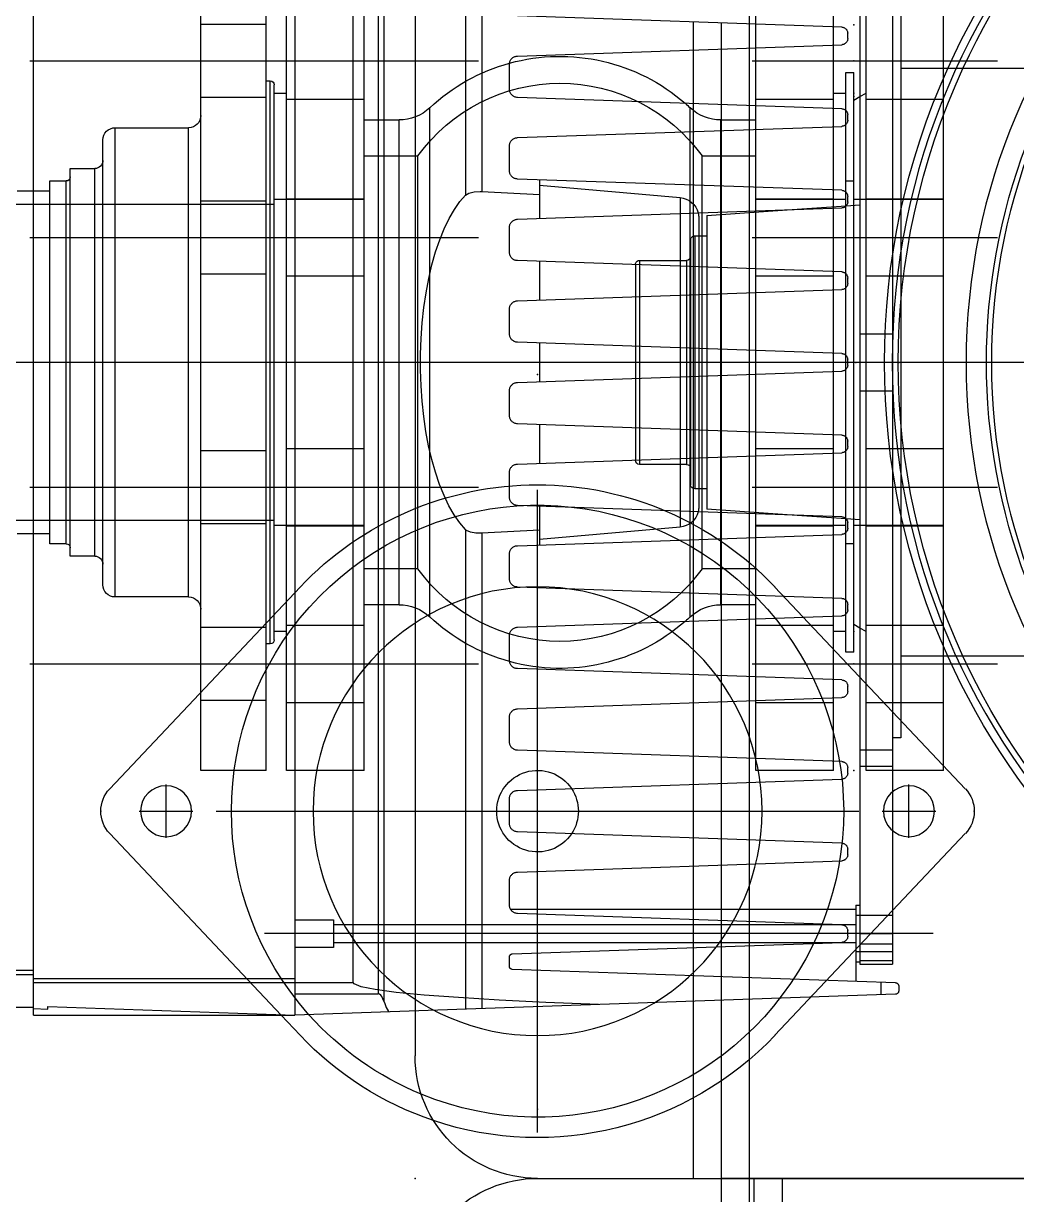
# Model space of a CAD drawing. Extents: x -234346 to 58427, y -132654 to -82394.
# Drawn here: x -196802.5 to -196559.1, y -103688.8 to -103401.7 of the extents above; entities that cross this region are included whole.
import ezdxf

# ---------------------------------------------------------------- set-up
doc = ezdxf.new("R2010")
doc.units = 0
doc.header["$LTSCALE"] = 8
doc.layers.get('0').update_dxf_attribs({"color": 9, "lineweight": 5})
doc.layers.add('PUMP EQUIPMENT BLOCK', color=30, linetype='Continuous')

# ---------------------------------------------------------------- blocks, each defined once
blk = doc.blocks.new('BOOSTER PUMP BLOCK')
for p, q in [((-354, 553.55), (-354, -607.96)), ((-554, -155.2), (-554, 364.8)), ((-554, 319.8), (-554, -110.2)), ((-426, -32.47), (-426, -66.2)), ((-282, -32.47), (-282, -66.2)), ((-427.91, -102.65), (-427.91, -42.5)), ((-384.61, -102.65), (-384.61, -42.5)), ((-323.39, -102.65), (-323.39, -42.5)), ((-280.09, -102.65), (-280.09, -42.5)), ((-469.49, -50.39), (-518.91, -97.02)), ((-409.09, -97.02), (-458.51, -50.39)), ((-454, -55.7), (-454, -68.2)), ((-454, -55.7), (-426, -55.7)), ((-437.41, -55.7), (-437.41, -74.7)), ((-426, -55.7), (-282, -55.7)), ((-418.41, -74.7), (-418.41, -55.7)), ((-394.11, -55.7), (-394.11, -74.7)), ((-394, -55.7), (-394, -77.7)), ((-375.11, -74.7), (-375.11, -55.7)), ((-332.89, -55.7), (-332.89, -74.7)), ((-314, -77.7), (-314, -55.7)), ((-313.89, -74.7), (-313.89, -55.7)), ((-289.59, -55.7), (-289.59, -74.7)), ((-282, -55.7), (-254, -55.7)), ((-494, -58.3), (-494, -222.1)), ((-464, -70.77), (-464, -57.64)), ((-470.56, -64.2), (-457.44, -64.2)), ((-508.86, -67.48), (-514, -214.7)), ((-506.85, -66.7), (-508.06, -66.7)), ((-506.05, -67.48), (-502.77, -161.39)), ((-206.5, -68.2), (-501.5, -68.2)), ((-501.5, -76.2), (-501.5, -68.2)), ((-500.57, -76.2), (-500.57, -68.2)), ((-498.5, -68.2), (-498.5, -77.2)), ((-496.5, -76.2), (-496.5, -68.2)), ((-494, -76.2), (-494, -68.2)), ((-489.5, -77.2), (-489.5, -68.2)), ((-454, -68.2), (-454, -74.7)), ((-453, -76.2), (-453, -68.2)), ((-448.93, -76.2), (-448.93, -68.2)), ((-446, -66.2), (-446, -68.2)), ((-262, -66.2), (-446, -66.2)), ((-361, -76.2), (-361, -68.2)), ((-347, -76.2), (-347, -68.2)), ((-505.93, -71.09), (-508.99, -71.09)), ((-497.61, -77.2), (-505.71, -77.2)), ((-206.5, -76.2), (-501.5, -76.2)), ((-501, -76.2), (-501, -77.2)), ((-490.39, -77.2), (-497.61, -77.2)), ((-496.25, -77.2), (-496.25, -205.2)), ((-491.75, -205.2), (-491.75, -77.2)), ((-488, -77.2), (-490.39, -77.2)), ((-488, -161.84), (-488, -77.2)), ((-487, -77.2), (-488, -77.2)), ((-487, -77.2), (-487, -76.2)), ((-464, -233.95), (-464, -76.45)), ((-454, -74.7), (-254, -74.7)), ((-420, -74.7), (-419.13, -76.2)), ((-419.13, -76.2), (-418.27, -77.7)), ((-392.62, -76.2), (-392.39, -79.55)), ((-315.61, -79.55), (-315.38, -76.2)), ((-289.73, -77.7), (-288.87, -76.2)), ((-288.87, -76.2), (-288, -74.7)), ((-494.66, -79.2), (-493.34, -79.2)), ((-474.66, -79.2), (-473.34, -79.2)), ((-454.66, -79.2), (-453.34, -79.2)), ((-434.66, -79.2), (-433.34, -79.2)), ((-425, -77.7), (-425, -79.7)), ((-425, -77.7), (-392.52, -77.7)), ((-425, -79.7), (-415.78, -79.7)), ((-420, -79.7), (-420, -82.7)), ((-415.78, -79.7), (-412.22, -79.7)), ((-414.66, -79.2), (-413.34, -79.2)), ((-412.22, -79.7), (-395.78, -79.7)), ((-398.5, -77.7), (-398.5, -79.7)), ((-395.78, -79.7), (-312.22, -79.7)), ((-394.66, -79.2), (-393.34, -79.2)), ((-394, -79.7), (-394, -101.7)), ((-392.52, -77.7), (-315.48, -77.7)), ((-392.39, -79.55), (-391.38, -94.02)), ((-374.66, -79.2), (-373.34, -79.2)), ((-354.66, -79.2), (-353.34, -79.2)), ((-334.66, -79.2), (-333.34, -79.2)), ((-316.62, -94.02), (-315.61, -79.55)), ((-315.48, -77.7), (-283, -77.7)), ((-314.66, -79.2), (-313.34, -79.2)), ((-314, -101.7), (-314, -79.7)), ((-312.22, -79.7), (-295.78, -79.7)), ((-309.5, -79.7), (-309.5, -77.7)), ((-295.78, -79.7), (-292.22, -79.7)), ((-294.66, -79.2), (-293.34, -79.2)), ((-292.22, -79.7), (-283, -79.7)), ((-288, -82.7), (-288, -79.7)), ((-283, -79.7), (-283, -77.7)), ((-274.66, -79.2), (-273.34, -79.2)), ((-498.98, -161.39), (-496.16, -80.65)), ((-491.84, -80.65), (-489.07, -160.14)), ((-478.93, -160.14), (-476.16, -80.65)), ((-471.84, -80.65), (-469.07, -160.14)), ((-458.93, -160.14), (-456.16, -80.65)), ((-454, -82.7), (-454, -101.7)), ((-454, -82.7), (-451.77, -82.7)), ((-451.84, -80.65), (-449.07, -160.14)), ((-451.77, -82.7), (-436.23, -82.7)), ((-438.93, -160.14), (-436.16, -80.65)), ((-437.41, -82.7), (-437.41, -101.7)), ((-436.23, -82.7), (-431.77, -82.7)), ((-431.84, -80.65), (-429.07, -160.14)), ((-431.77, -82.7), (-416.23, -82.7)), ((-418.93, -160.14), (-416.16, -80.65)), ((-418.41, -101.7), (-418.41, -82.7)), ((-416.23, -82.7), (-411.77, -82.7)), ((-411.84, -80.65), (-409.07, -160.14)), ((-411.77, -82.7), (-396.23, -82.7)), ((-398.93, -160.14), (-396.16, -80.65)), ((-396.23, -82.7), (-311.77, -82.7)), ((-394.11, -82.7), (-394.11, -101.7)), ((-391.84, -80.65), (-389.07, -160.14)), ((-378.93, -160.14), (-376.16, -80.65)), ((-375.11, -101.7), (-375.11, -82.7)), ((-371.84, -80.65), (-369.07, -160.14)), ((-358.93, -160.14), (-356.16, -80.65)), ((-351.84, -80.65), (-349.07, -160.14)), ((-338.93, -160.14), (-336.16, -80.65)), ((-332.89, -82.7), (-332.89, -101.7)), ((-331.84, -80.65), (-329.07, -160.14)), ((-318.93, -160.14), (-316.16, -80.65)), ((-313.89, -101.7), (-313.89, -82.7)), ((-311.84, -80.65), (-309.07, -160.14)), ((-311.77, -82.7), (-296.23, -82.7)), ((-298.93, -160.14), (-296.16, -80.65)), ((-296.23, -82.7), (-291.77, -82.7)), ((-291.84, -80.65), (-289.07, -160.14)), ((-291.77, -82.7), (-276.23, -82.7)), ((-289.59, -82.7), (-289.59, -101.7)), ((-278.93, -160.14), (-276.16, -80.65)), ((-276.23, -82.7), (-271.77, -82.7)), ((-271.84, -80.65), (-269.07, -160.14)), ((-271.77, -82.7), (-256.23, -82.7)), ((-391.38, -94.02), (-390, -113.7)), ((-318, -113.7), (-316.62, -94.02)), ((-554, -95.3), (-1404, -95.3)), ((-554, -102.2), (-1404, -102.2)), ((-579, -103.3), (-554, -103.3)), ((-554, -103.3), (-510.11, -103.3)), ((-510.11, -103.3), (-488, -103.3)), ((-488, -103.3), (-476.95, -103.3)), ((-476.95, -103.3), (-471.05, -103.3)), ((-471.05, -103.3), (-456.95, -103.3)), ((-456.95, -103.3), (-451.05, -103.3)), ((-454, -101.7), (-451.11, -101.7)), ((-451.11, -101.7), (-436.89, -101.7)), ((-451.05, -103.3), (-436.95, -103.3)), ((-436.95, -103.3), (-431.05, -103.3)), ((-436.89, -101.7), (-431.11, -101.7)), ((-431.11, -101.7), (-416.89, -101.7)), ((-431.05, -103.3), (-416.95, -103.3)), ((-416.95, -103.3), (-291.05, -103.3)), ((-416.89, -101.7), (-411.11, -101.7)), ((-413.4, -101.7), (-413.4, -110.28)), ((-411.11, -101.7), (-396.89, -101.7)), ((-404.6, -101.7), (-404.6, -114.9)), ((-396.89, -101.7), (-311.11, -101.7)), ((-311.11, -101.7), (-296.89, -101.7)), ((-303.4, -114.9), (-303.4, -101.7)), ((-296.89, -101.7), (-291.11, -101.7)), ((-294.6, -110.28), (-294.6, -101.7)), ((-291.11, -101.7), (-276.89, -101.7)), ((-291.05, -103.3), (-276.95, -103.3)), ((-276.95, -103.3), (-271.05, -103.3)), ((-276.89, -101.7), (-271.11, -101.7)), ((-271.11, -101.7), (-256.89, -101.7)), ((-271.05, -103.3), (-256.95, -103.3)), ((-554, -110.2), (-579, -110.2)), ((-510.35, -110.2), (-554, -110.2)), ((-488, -110.2), (-510.35, -110.2)), ((-477.19, -110.2), (-488, -110.2)), ((-470.81, -110.2), (-477.19, -110.2)), ((-457.19, -110.2), (-470.81, -110.2)), ((-450.81, -110.2), (-457.19, -110.2)), ((-437.19, -110.2), (-450.81, -110.2)), ((-430.81, -110.2), (-437.19, -110.2)), ((-417.19, -110.2), (-430.81, -110.2)), ((-290.81, -110.2), (-417.19, -110.2)), ((-413.4, -110.28), (-410.81, -110.28)), ((-410.81, -110.28), (-397.19, -110.28)), ((-397.19, -110.28), (-390.81, -110.28)), ((-390.81, -110.28), (-390.24, -110.28)), ((-390.24, -110.28), (-317.76, -110.28)), ((-317.76, -110.28), (-317.19, -110.28)), ((-317.19, -110.28), (-310.81, -110.28)), ((-310.81, -110.28), (-297.19, -110.28)), ((-297.19, -110.28), (-294.6, -110.28)), ((-277.19, -110.2), (-290.81, -110.2)), ((-270.81, -110.2), (-277.19, -110.2)), ((-377.31, -113.7), (-390, -113.7)), ((-385, -113.7), (-385, -115.7)), ((-370.69, -113.7), (-377.31, -113.7)), ((-357.31, -113.7), (-370.69, -113.7)), ((-350.69, -113.7), (-357.31, -113.7)), ((-337.31, -113.7), (-350.69, -113.7)), ((-330.69, -113.7), (-337.31, -113.7)), ((-318, -113.7), (-330.69, -113.7)), ((-323, -115.7), (-323, -113.7)), ((-554, -155.2), (-554, -117.1)), ((-510.59, -117.1), (-554, -117.1)), ((-488, -117.1), (-510.59, -117.1)), ((-477.43, -117.1), (-488, -117.1)), ((-470.57, -117.1), (-477.43, -117.1)), ((-457.43, -117.1), (-470.57, -117.1)), ((-450.57, -117.1), (-457.43, -117.1)), ((-437.43, -117.1), (-450.57, -117.1)), ((-430.57, -117.1), (-437.43, -117.1)), ((-417.43, -117.1), (-430.57, -117.1)), ((-290.57, -117.1), (-417.43, -117.1)), ((-404.6, -114.9), (-303.4, -114.9)), ((-377.38, -115.7), (-389.42, -115.7)), ((-385, -115.7), (-385, -116.7)), ((-323, -116.7), (-385, -116.7)), ((-370.62, -115.7), (-377.38, -115.7)), ((-357.38, -115.7), (-370.62, -115.7)), ((-350.62, -115.7), (-357.38, -115.7)), ((-337.38, -115.7), (-350.62, -115.7)), ((-330.62, -115.7), (-337.38, -115.7)), ((-318.58, -115.7), (-330.62, -115.7)), ((-323, -116.7), (-323, -115.7)), ((-277.43, -117.1), (-290.57, -117.1)), ((-270.57, -117.1), (-277.43, -117.1)), ((-416.38, -117.81), (-410.55, -117.81)), ((-410.55, -117.81), (-397.45, -117.81)), ((-397.45, -117.81), (-310.55, -117.81)), ((-394.4, -120.27), (-397.41, -154.7)), ((-390.46, -120.27), (-394.4, -120.27)), ((-377.54, -120.27), (-390.46, -120.27)), ((-324, -117.7), (-384, -117.7)), ((-379, -118.7), (-379, -130.2)), ((-329, -118.7), (-379, -118.7)), ((-370.46, -120.27), (-377.54, -120.27)), ((-357.54, -120.27), (-370.46, -120.27)), ((-350.46, -120.27), (-357.54, -120.27)), ((-337.54, -120.27), (-350.46, -120.27)), ((-330.46, -120.27), (-337.54, -120.27)), ((-317.54, -120.27), (-330.46, -120.27)), ((-329, -130.2), (-329, -118.7)), ((-313.6, -120.27), (-317.54, -120.27)), ((-310.59, -154.7), (-313.6, -120.27)), ((-310.55, -117.81), (-297.45, -117.81)), ((-297.45, -117.81), (-291.62, -117.81)), ((-329, -130.2), (-379, -130.2)), ((-330, -131.2), (-378, -131.2)), ((-389.26, -154.7), (-398.74, -154.7)), ((-395.16, -154.7), (-395.86, -168.83)), ((-369.26, -154.7), (-378.74, -154.7)), ((-349.26, -154.7), (-358.74, -154.7)), ((-329.26, -154.7), (-338.74, -154.7)), ((-309.26, -154.7), (-318.74, -154.7)), ((-312.14, -168.83), (-312.84, -154.7)), ((-542.75, -155.2), (-385.25, -155.2)), ((-502.07, -162.07), (-499.68, -162.07)), ((-487.07, -162.07), (-480.93, -162.07)), ((-467.07, -162.07), (-460.93, -162.07)), ((-447.07, -162.07), (-440.93, -162.07)), ((-427.07, -162.07), (-420.93, -162.07)), ((-407.07, -162.07), (-400.93, -162.07)), ((-387.07, -162.07), (-380.93, -162.07)), ((-367.07, -162.07), (-360.93, -162.07)), ((-347.07, -162.07), (-340.93, -162.07)), ((-327.07, -162.07), (-320.93, -162.07)), ((-307.07, -162.07), (-300.93, -162.07)), ((-287.07, -162.07), (-280.93, -162.07)), ((-395.86, -168.83), (-512.4, -168.83)), ((-195.6, -168.83), (-312.14, -168.83)), ((-427.91, -279.63), (-427.91, -169.63)), ((-384.61, -279.63), (-384.61, -169.63)), ((-323.39, -279.63), (-323.39, -169.63)), ((-280.09, -279.63), (-280.09, -169.63)), ((-394.96, -172.85), (-512.54, -172.85)), ((-195.46, -172.85), (-313.04, -172.85)), ((-416.38, -181.6), (-291.62, -181.6)), ((-512.97, -185.2), (-524, -185.2)), ((-195.03, -185.2), (-512.97, -185.2)), ((-404.6, -184.5), (-404.6, -197.7)), ((-404.6, -184.5), (-303.4, -184.5)), ((-303.4, -197.7), (-303.4, -184.5)), ((-413.4, -189.13), (-413.4, -197.7)), ((-413.4, -189.13), (-294.6, -189.13)), ((-294.6, -197.7), (-294.6, -189.13)), ((-197.42, -192.83), (-510.58, -192.83)), ((-508.78, -214.7), (-508.78, -194.22)), ((-199.22, -194.22), (-508.78, -194.22)), ((-454, -197.7), (-454, -216.7)), ((-454, -197.7), (-254, -197.7)), ((-437.41, -197.7), (-437.41, -216.7)), ((-418.41, -216.7), (-418.41, -197.7)), ((-394.11, -197.7), (-394.11, -216.7)), ((-394, -197.7), (-394, -219.7)), ((-375.11, -216.7), (-375.11, -197.7)), ((-332.89, -197.7), (-332.89, -216.7)), ((-314, -219.7), (-314, -197.7)), ((-313.89, -216.7), (-313.89, -197.7)), ((-289.59, -197.7), (-289.59, -216.7)), ((-506, -200.39), (-203, -200.39)), ((-506, -214.7), (-506, -200.39)), ((-490.63, -205.2), (-497.38, -205.2)), ((-497.38, -205.2), (-497.38, -214.7)), ((-490.63, -214.7), (-490.63, -205.2)), ((-518.91, -213.39), (-514, -218.02)), ((-514, -278.7), (-514, -214.7)), ((-194, -214.7), (-514, -214.7)), ((-511.89, -275.2), (-514, -214.7)), ((-506, -278.7), (-506, -214.7)), ((-505, -278.7), (-505, -214.7)), ((-458.51, -260.02), (-409.09, -213.39)), ((-514, -218.02), (-469.49, -260.02)), ((-454, -216.7), (-254, -216.7)), ((-420, -216.7), (-420, -219.7)), ((-288, -219.7), (-288, -216.7)), ((-423, -220.7), (-423, -221.7)), ((-423, -220.7), (-285, -220.7)), ((-422, -219.7), (-286, -219.7)), ((-392.75, -219.7), (-392.75, -369.55)), ((-315.25, -369.55), (-315.25, -219.7)), ((-285, -221.7), (-285, -220.7)), ((-454, -221.7), (-454, -237.7)), ((-454, -221.7), (-254, -221.7)), ((-436.91, -221.7), (-436.91, -237.7)), ((-418.91, -237.7), (-418.91, -221.7)), ((-393.61, -221.7), (-393.61, -237.7)), ((-375.61, -237.7), (-375.61, -221.7)), ((-332.39, -221.7), (-332.39, -237.7)), ((-314.39, -237.7), (-314.39, -221.7)), ((-289.09, -221.7), (-289.09, -237.7)), ((-271.09, -237.7), (-271.09, -221.7)), ((-454, -237.7), (-254, -237.7)), ((-464, -252.77), (-464, -239.64)), ((-411.5, -240.7), (-411.5, -258.7)), ((-411.5, -240.7), (-296.5, -240.7)), ((-296.5, -258.7), (-296.5, -240.7)), ((-470.56, -246.2), (-457.44, -246.2)), ((-411.5, -258.7), (-296.5, -258.7)), ((-408.5, -261.7), (-299.5, -261.7)), ((-401.5, -263.7), (-401.5, -269.7)), ((-401.5, -263.7), (-306.5, -263.7)), ((-306.5, -269.7), (-306.5, -263.7)), ((-401.5, -269.7), (-306.5, -269.7)), ((-398.45, -270.7), (-398.45, -274.7)), ((-398.45, -270.7), (-309.55, -270.7)), ((-309.55, -274.7), (-309.55, -270.7)), ((-512.5, -275.2), (-511.89, -275.2)), ((-512.38, -278.7), (-512.5, -275.2)), ((-398.45, -274.7), (-309.55, -274.7)), ((-396, -274.7), (-396, -282.7)), ((-312, -282.7), (-312, -274.7)), ((-514, -278.7), (-194, -278.7)), ((-512, -316.87), (-512, -278.7)), ((-504, -320.2), (-504, -278.7)), ((-503, -336.52), (-503, -278.7))]:
    blk.add_line(p, q)
for points in [[(-508.06, -66.7), (-508.13, -66.71), (-508.2, -66.72), (-508.27, -66.73), (-508.33, -66.75), (-508.4, -66.78), (-508.46, -66.81), (-508.52, -66.85), (-508.57, -66.89), (-508.62, -66.94), (-508.67, -66.99), (-508.71, -67.05), (-508.75, -67.1), (-508.78, -67.17), (-508.81, -67.23), (-508.83, -67.3), (-508.85, -67.37), (-508.86, -67.43), (-508.86, -67.48)], [(-506.05, -67.48), (-506.06, -67.41), (-506.07, -67.34), (-506.09, -67.27), (-506.11, -67.2), (-506.14, -67.14), (-506.17, -67.08), (-506.21, -67.02), (-506.26, -66.97), (-506.31, -66.92), (-506.36, -66.87), (-506.42, -66.83), (-506.48, -66.8), (-506.54, -66.77), (-506.61, -66.74), (-506.67, -66.72), (-506.74, -66.71), (-506.81, -66.71), (-506.85, -66.7)], [(-494.66, -79.2), (-494.79, -79.21), (-494.92, -79.23), (-495.05, -79.26), (-495.17, -79.29), (-495.29, -79.34), (-495.41, -79.41), (-495.52, -79.48), (-495.62, -79.56), (-495.72, -79.64), (-495.81, -79.74), (-495.89, -79.84), (-495.96, -79.95), (-496.02, -80.07), (-496.07, -80.19), (-496.11, -80.32), (-496.13, -80.44), (-496.15, -80.57), (-496.16, -80.65)], [(-491.84, -80.65), (-491.85, -80.52), (-491.88, -80.39), (-491.91, -80.27), (-491.95, -80.14), (-492.01, -80.02), (-492.07, -79.91), (-492.14, -79.8), (-492.23, -79.7), (-492.32, -79.61), (-492.42, -79.52), (-492.53, -79.45), (-492.64, -79.38), (-492.76, -79.32), (-492.88, -79.28), (-493, -79.24), (-493.13, -79.22), (-493.26, -79.21), (-493.34, -79.2)], [(-474.66, -79.2), (-474.79, -79.21), (-474.92, -79.23), (-475.05, -79.26), (-475.17, -79.29), (-475.29, -79.34), (-475.41, -79.41), (-475.52, -79.48), (-475.62, -79.56), (-475.72, -79.64), (-475.81, -79.74), (-475.89, -79.84), (-475.96, -79.95), (-476.02, -80.07), (-476.07, -80.19), (-476.11, -80.32), (-476.13, -80.44), (-476.15, -80.57), (-476.16, -80.65)], [(-471.84, -80.65), (-471.85, -80.52), (-471.88, -80.39), (-471.91, -80.27), (-471.95, -80.14), (-472.01, -80.02), (-472.07, -79.91), (-472.14, -79.8), (-472.23, -79.7), (-472.32, -79.61), (-472.42, -79.52), (-472.53, -79.45), (-472.64, -79.38), (-472.76, -79.32), (-472.88, -79.28), (-473, -79.24), (-473.13, -79.22), (-473.26, -79.21), (-473.34, -79.2)], [(-454.66, -79.2), (-454.79, -79.21), (-454.92, -79.23), (-455.05, -79.26), (-455.17, -79.29), (-455.29, -79.34), (-455.41, -79.41), (-455.52, -79.48), (-455.62, -79.56), (-455.72, -79.64), (-455.81, -79.74), (-455.89, -79.84), (-455.96, -79.95), (-456.02, -80.07), (-456.07, -80.19), (-456.11, -80.32), (-456.13, -80.44), (-456.15, -80.57), (-456.16, -80.65)], [(-451.84, -80.65), (-451.85, -80.52), (-451.88, -80.39), (-451.91, -80.27), (-451.95, -80.14), (-452.01, -80.02), (-452.07, -79.91), (-452.14, -79.8), (-452.23, -79.7), (-452.32, -79.61), (-452.42, -79.52), (-452.53, -79.45), (-452.64, -79.38), (-452.76, -79.32), (-452.88, -79.28), (-453, -79.24), (-453.13, -79.22), (-453.26, -79.21), (-453.34, -79.2)], [(-434.66, -79.2), (-434.79, -79.21), (-434.92, -79.23), (-435.05, -79.26), (-435.17, -79.29), (-435.29, -79.34), (-435.41, -79.41), (-435.52, -79.48), (-435.62, -79.56), (-435.72, -79.64), (-435.81, -79.74), (-435.89, -79.84), (-435.96, -79.95), (-436.02, -80.07), (-436.07, -80.19), (-436.11, -80.32), (-436.13, -80.44), (-436.15, -80.57), (-436.16, -80.65)], [(-431.84, -80.65), (-431.85, -80.52), (-431.88, -80.39), (-431.91, -80.27), (-431.95, -80.14), (-432.01, -80.02), (-432.07, -79.91), (-432.14, -79.8), (-432.23, -79.7), (-432.32, -79.61), (-432.42, -79.52), (-432.53, -79.45), (-432.64, -79.38), (-432.76, -79.32), (-432.88, -79.28), (-433, -79.24), (-433.13, -79.22), (-433.26, -79.21), (-433.34, -79.2)], [(-414.66, -79.2), (-414.79, -79.21), (-414.92, -79.23), (-415.05, -79.26), (-415.17, -79.29), (-415.29, -79.34), (-415.41, -79.41), (-415.52, -79.48), (-415.62, -79.56), (-415.72, -79.64), (-415.81, -79.74), (-415.89, -79.84), (-415.96, -79.95), (-416.02, -80.07), (-416.07, -80.19), (-416.11, -80.32), (-416.13, -80.44), (-416.15, -80.57), (-416.16, -80.65)], [(-411.84, -80.65), (-411.85, -80.52), (-411.88, -80.39), (-411.91, -80.27), (-411.95, -80.14), (-412.01, -80.02), (-412.07, -79.91), (-412.14, -79.8), (-412.23, -79.7), (-412.32, -79.61), (-412.42, -79.52), (-412.53, -79.45), (-412.64, -79.38), (-412.76, -79.32), (-412.88, -79.28), (-413, -79.24), (-413.13, -79.22), (-413.26, -79.21), (-413.34, -79.2)], [(-394.66, -79.2), (-394.79, -79.21), (-394.92, -79.23), (-395.05, -79.26), (-395.17, -79.29), (-395.29, -79.34), (-395.41, -79.41), (-395.52, -79.48), (-395.62, -79.56), (-395.72, -79.64), (-395.81, -79.74), (-395.89, -79.84), (-395.96, -79.95), (-396.02, -80.07), (-396.07, -80.19), (-396.11, -80.32), (-396.13, -80.44), (-396.15, -80.57), (-396.16, -80.65)], [(-391.84, -80.65), (-391.85, -80.52), (-391.88, -80.39), (-391.91, -80.27), (-391.95, -80.14), (-392.01, -80.02), (-392.07, -79.91), (-392.14, -79.8), (-392.23, -79.7), (-392.32, -79.61), (-392.42, -79.52), (-392.53, -79.45), (-392.64, -79.38), (-392.76, -79.32), (-392.88, -79.28), (-393, -79.24), (-393.13, -79.22), (-393.26, -79.21), (-393.34, -79.2)], [(-374.66, -79.2), (-374.79, -79.21), (-374.92, -79.23), (-375.05, -79.26), (-375.17, -79.29), (-375.29, -79.34), (-375.41, -79.41), (-375.52, -79.48), (-375.62, -79.56), (-375.72, -79.64), (-375.81, -79.74), (-375.89, -79.84), (-375.96, -79.95), (-376.02, -80.07), (-376.07, -80.19), (-376.11, -80.32), (-376.13, -80.44), (-376.15, -80.57), (-376.16, -80.65)], [(-371.84, -80.65), (-371.85, -80.52), (-371.88, -80.39), (-371.91, -80.27), (-371.95, -80.14), (-372.01, -80.02), (-372.07, -79.91), (-372.14, -79.8), (-372.23, -79.7), (-372.32, -79.61), (-372.42, -79.52), (-372.53, -79.45), (-372.64, -79.38), (-372.76, -79.32), (-372.88, -79.28), (-373, -79.24), (-373.13, -79.22), (-373.26, -79.21), (-373.34, -79.2)], [(-354.66, -79.2), (-354.79, -79.21), (-354.92, -79.23), (-355.05, -79.26), (-355.17, -79.29), (-355.29, -79.34), (-355.41, -79.41), (-355.52, -79.48), (-355.62, -79.56), (-355.72, -79.64), (-355.81, -79.74), (-355.89, -79.84), (-355.96, -79.95), (-356.02, -80.07), (-356.07, -80.19), (-356.11, -80.32), (-356.13, -80.44), (-356.15, -80.57), (-356.16, -80.65)], [(-351.84, -80.65), (-351.85, -80.52), (-351.88, -80.39), (-351.91, -80.27), (-351.95, -80.14), (-352.01, -80.02), (-352.07, -79.91), (-352.14, -79.8), (-352.23, -79.7), (-352.32, -79.61), (-352.42, -79.52), (-352.53, -79.45), (-352.64, -79.38), (-352.76, -79.32), (-352.88, -79.28), (-353, -79.24), (-353.13, -79.22), (-353.26, -79.21), (-353.34, -79.2)], [(-334.66, -79.2), (-334.79, -79.21), (-334.92, -79.23), (-335.05, -79.26), (-335.17, -79.29), (-335.29, -79.34), (-335.41, -79.41), (-335.52, -79.48), (-335.62, -79.56), (-335.72, -79.64), (-335.81, -79.74), (-335.89, -79.84), (-335.96, -79.95), (-336.02, -80.07), (-336.07, -80.19), (-336.11, -80.32), (-336.13, -80.44), (-336.15, -80.57), (-336.16, -80.65)], [(-331.84, -80.65), (-331.85, -80.52), (-331.88, -80.39), (-331.91, -80.27), (-331.95, -80.14), (-332.01, -80.02), (-332.07, -79.91), (-332.14, -79.8), (-332.23, -79.7), (-332.32, -79.61), (-332.42, -79.52), (-332.53, -79.45), (-332.64, -79.38), (-332.76, -79.32), (-332.88, -79.28), (-333, -79.24), (-333.13, -79.22), (-333.26, -79.21), (-333.34, -79.2)], [(-314.66, -79.2), (-314.79, -79.21), (-314.92, -79.23), (-315.05, -79.26), (-315.17, -79.29), (-315.29, -79.34), (-315.41, -79.41), (-315.52, -79.48), (-315.62, -79.56), (-315.72, -79.64), (-315.81, -79.74), (-315.89, -79.84), (-315.96, -79.95), (-316.02, -80.07), (-316.07, -80.19), (-316.11, -80.32), (-316.13, -80.44), (-316.15, -80.57), (-316.16, -80.65)], [(-311.84, -80.65), (-311.85, -80.52), (-311.88, -80.39), (-311.91, -80.27), (-311.95, -80.14), (-312.01, -80.02), (-312.07, -79.91), (-312.14, -79.8), (-312.23, -79.7), (-312.32, -79.61), (-312.42, -79.52), (-312.53, -79.45), (-312.64, -79.38), (-312.76, -79.32), (-312.88, -79.28), (-313, -79.24), (-313.13, -79.22), (-313.26, -79.21), (-313.34, -79.2)], [(-294.66, -79.2), (-294.79, -79.21), (-294.92, -79.23), (-295.05, -79.26), (-295.17, -79.29), (-295.29, -79.34), (-295.41, -79.41), (-295.52, -79.48), (-295.62, -79.56), (-295.72, -79.64), (-295.81, -79.74), (-295.89, -79.84), (-295.96, -79.95), (-296.02, -80.07), (-296.07, -80.19), (-296.11, -80.32), (-296.13, -80.44), (-296.15, -80.57), (-296.16, -80.65)], [(-291.84, -80.65), (-291.85, -80.52), (-291.88, -80.39), (-291.91, -80.27), (-291.95, -80.14), (-292.01, -80.02), (-292.07, -79.91), (-292.14, -79.8), (-292.23, -79.7), (-292.32, -79.61), (-292.42, -79.52), (-292.53, -79.45), (-292.64, -79.38), (-292.76, -79.32), (-292.88, -79.28), (-293, -79.24), (-293.13, -79.22), (-293.26, -79.21), (-293.34, -79.2)], [(-274.66, -79.2), (-274.79, -79.21), (-274.92, -79.23), (-275.05, -79.26), (-275.17, -79.29), (-275.29, -79.34), (-275.41, -79.41), (-275.52, -79.48), (-275.62, -79.56), (-275.72, -79.64), (-275.81, -79.74), (-275.89, -79.84), (-275.96, -79.95), (-276.02, -80.07), (-276.07, -80.19), (-276.11, -80.32), (-276.13, -80.44), (-276.15, -80.57), (-276.16, -80.65)], [(-271.84, -80.65), (-271.85, -80.52), (-271.88, -80.39), (-271.91, -80.27), (-271.95, -80.14), (-272.01, -80.02), (-272.07, -79.91), (-272.14, -79.8), (-272.23, -79.7), (-272.32, -79.61), (-272.42, -79.52), (-272.53, -79.45), (-272.64, -79.38), (-272.76, -79.32), (-272.88, -79.28), (-273, -79.24), (-273.13, -79.22), (-273.26, -79.21), (-273.34, -79.2)], [(-511.4, -140.29), (-510.87, -153.13), (-510.29, -164.58), (-509.69, -174.56), (-509.06, -183), (-508.4, -189.82), (-507.73, -194.98), (-507.04, -198.44), (-506.34, -200.17), (-506, -200.39)], [(-489.07, -160.14), (-489.05, -160.31), (-489.02, -160.48), (-488.98, -160.65), (-488.92, -160.82), (-488.85, -160.98), (-488.76, -161.13), (-488.67, -161.27), (-488.55, -161.41), (-488.43, -161.53), (-488.3, -161.64), (-488.16, -161.75), (-488.01, -161.83), (-487.85, -161.91), (-487.69, -161.97), (-487.52, -162.02), (-487.35, -162.05), (-487.17, -162.07), (-487.07, -162.07)], [(-480.93, -162.07), (-480.76, -162.06), (-480.58, -162.04), (-480.41, -162), (-480.25, -161.95), (-480.09, -161.88), (-479.93, -161.8), (-479.78, -161.71), (-479.65, -161.6), (-479.52, -161.48), (-479.4, -161.35), (-479.29, -161.22), (-479.2, -161.07), (-479.12, -160.91), (-479.05, -160.75), (-479, -160.59), (-478.96, -160.42), (-478.94, -160.24), (-478.93, -160.14)], [(-469.07, -160.14), (-469.05, -160.31), (-469.02, -160.48), (-468.98, -160.65), (-468.92, -160.82), (-468.85, -160.98), (-468.76, -161.13), (-468.67, -161.27), (-468.55, -161.41), (-468.43, -161.53), (-468.3, -161.64), (-468.16, -161.75), (-468.01, -161.83), (-467.85, -161.91), (-467.69, -161.97), (-467.52, -162.02), (-467.35, -162.05), (-467.17, -162.07), (-467.07, -162.07)], [(-460.93, -162.07), (-460.76, -162.06), (-460.58, -162.04), (-460.41, -162), (-460.25, -161.95), (-460.09, -161.88), (-459.93, -161.8), (-459.78, -161.71), (-459.65, -161.6), (-459.52, -161.48), (-459.4, -161.35), (-459.29, -161.22), (-459.2, -161.07), (-459.12, -160.91), (-459.05, -160.75), (-459, -160.59), (-458.96, -160.42), (-458.94, -160.24), (-458.93, -160.14)], [(-449.07, -160.14), (-449.05, -160.31), (-449.02, -160.48), (-448.98, -160.65), (-448.92, -160.82), (-448.85, -160.98), (-448.76, -161.13), (-448.67, -161.27), (-448.55, -161.41), (-448.43, -161.53), (-448.3, -161.64), (-448.16, -161.75), (-448.01, -161.83), (-447.85, -161.91), (-447.69, -161.97), (-447.52, -162.02), (-447.35, -162.05), (-447.17, -162.07), (-447.07, -162.07)], [(-440.93, -162.07), (-440.76, -162.06), (-440.58, -162.04), (-440.41, -162), (-440.25, -161.95), (-440.09, -161.88), (-439.93, -161.8), (-439.78, -161.71), (-439.65, -161.6), (-439.52, -161.48), (-439.4, -161.35), (-439.29, -161.22), (-439.2, -161.07), (-439.12, -160.91), (-439.05, -160.75), (-439, -160.59), (-438.96, -160.42), (-438.94, -160.24), (-438.93, -160.14)], [(-429.07, -160.14), (-429.05, -160.31), (-429.02, -160.48), (-428.98, -160.65), (-428.92, -160.82), (-428.85, -160.98), (-428.76, -161.13), (-428.67, -161.27), (-428.55, -161.41), (-428.43, -161.53), (-428.3, -161.64), (-428.16, -161.75), (-428.01, -161.83), (-427.85, -161.91), (-427.69, -161.97), (-427.52, -162.02), (-427.35, -162.05), (-427.17, -162.07), (-427.07, -162.07)], [(-420.93, -162.07), (-420.76, -162.06), (-420.58, -162.04), (-420.41, -162), (-420.25, -161.95), (-420.09, -161.88), (-419.93, -161.8), (-419.78, -161.71), (-419.65, -161.6), (-419.52, -161.48), (-419.4, -161.35), (-419.29, -161.22), (-419.2, -161.07), (-419.12, -160.91), (-419.05, -160.75), (-419, -160.59), (-418.96, -160.42), (-418.94, -160.24), (-418.93, -160.14)], [(-409.07, -160.14), (-409.05, -160.31), (-409.02, -160.48), (-408.98, -160.65), (-408.92, -160.82), (-408.85, -160.98), (-408.76, -161.13), (-408.67, -161.27), (-408.55, -161.41), (-408.43, -161.53), (-408.3, -161.64), (-408.16, -161.75), (-408.01, -161.83), (-407.85, -161.91), (-407.69, -161.97), (-407.52, -162.02), (-407.35, -162.05), (-407.17, -162.07), (-407.07, -162.07)], [(-400.93, -162.07), (-400.76, -162.06), (-400.58, -162.04), (-400.41, -162), (-400.25, -161.95), (-400.09, -161.88), (-399.93, -161.8), (-399.78, -161.71), (-399.65, -161.6), (-399.52, -161.48), (-399.4, -161.35), (-399.29, -161.22), (-399.2, -161.07), (-399.12, -160.91), (-399.05, -160.75), (-399, -160.59), (-398.96, -160.42), (-398.94, -160.24), (-398.93, -160.14)], [(-389.07, -160.14), (-389.05, -160.31), (-389.02, -160.48), (-388.98, -160.65), (-388.92, -160.82), (-388.85, -160.98), (-388.76, -161.13), (-388.67, -161.27), (-388.55, -161.41), (-388.43, -161.53), (-388.3, -161.64), (-388.16, -161.75), (-388.01, -161.83), (-387.85, -161.91), (-387.69, -161.97), (-387.52, -162.02), (-387.35, -162.05), (-387.17, -162.07), (-387.07, -162.07)], [(-380.93, -162.07), (-380.76, -162.06), (-380.58, -162.04), (-380.41, -162), (-380.25, -161.95), (-380.09, -161.88), (-379.93, -161.8), (-379.78, -161.71), (-379.65, -161.6), (-379.52, -161.48), (-379.4, -161.35), (-379.29, -161.22), (-379.2, -161.07), (-379.12, -160.91), (-379.05, -160.75), (-379, -160.59), (-378.96, -160.42), (-378.94, -160.24), (-378.93, -160.14)], [(-369.07, -160.14), (-369.05, -160.31), (-369.02, -160.48), (-368.98, -160.65), (-368.92, -160.82), (-368.85, -160.98), (-368.76, -161.13), (-368.67, -161.27), (-368.55, -161.41), (-368.43, -161.53), (-368.3, -161.64), (-368.16, -161.75), (-368.01, -161.83), (-367.85, -161.91), (-367.69, -161.97), (-367.52, -162.02), (-367.35, -162.05), (-367.17, -162.07), (-367.07, -162.07)], [(-360.93, -162.07), (-360.76, -162.06), (-360.58, -162.04), (-360.41, -162), (-360.25, -161.95), (-360.09, -161.88), (-359.93, -161.8), (-359.78, -161.71), (-359.65, -161.6), (-359.52, -161.48), (-359.4, -161.35), (-359.29, -161.22), (-359.2, -161.07), (-359.12, -160.91), (-359.05, -160.75), (-359, -160.59), (-358.96, -160.42), (-358.94, -160.24), (-358.93, -160.14)], [(-349.07, -160.14), (-349.05, -160.31), (-349.02, -160.48), (-348.98, -160.65), (-348.92, -160.82), (-348.85, -160.98), (-348.76, -161.13), (-348.67, -161.27), (-348.55, -161.41), (-348.43, -161.53), (-348.3, -161.64), (-348.16, -161.75), (-348.01, -161.83), (-347.85, -161.91), (-347.69, -161.97), (-347.52, -162.02), (-347.35, -162.05), (-347.17, -162.07), (-347.07, -162.07)], [(-340.93, -162.07), (-340.76, -162.06), (-340.58, -162.04), (-340.41, -162), (-340.25, -161.95), (-340.09, -161.88), (-339.93, -161.8), (-339.78, -161.71), (-339.65, -161.6), (-339.52, -161.48), (-339.4, -161.35), (-339.29, -161.22), (-339.2, -161.07), (-339.12, -160.91), (-339.05, -160.75), (-339, -160.59), (-338.96, -160.42), (-338.94, -160.24), (-338.93, -160.14)], [(-329.07, -160.14), (-329.05, -160.31), (-329.02, -160.48), (-328.98, -160.65), (-328.92, -160.82), (-328.85, -160.98), (-328.76, -161.13), (-328.67, -161.27), (-328.55, -161.41), (-328.43, -161.53), (-328.3, -161.64), (-328.16, -161.75), (-328.01, -161.83), (-327.85, -161.91), (-327.69, -161.97), (-327.52, -162.02), (-327.35, -162.05), (-327.17, -162.07), (-327.07, -162.07)], [(-320.93, -162.07), (-320.76, -162.06), (-320.58, -162.04), (-320.41, -162), (-320.25, -161.95), (-320.09, -161.88), (-319.93, -161.8), (-319.78, -161.71), (-319.65, -161.6), (-319.52, -161.48), (-319.4, -161.35), (-319.29, -161.22), (-319.2, -161.07), (-319.12, -160.91), (-319.05, -160.75), (-319, -160.59), (-318.96, -160.42), (-318.94, -160.24), (-318.93, -160.14)], [(-309.07, -160.14), (-309.05, -160.31), (-309.02, -160.48), (-308.98, -160.65), (-308.92, -160.82), (-308.85, -160.98), (-308.76, -161.13), (-308.67, -161.27), (-308.55, -161.41), (-308.43, -161.53), (-308.3, -161.64), (-308.16, -161.75), (-308.01, -161.83), (-307.85, -161.91), (-307.69, -161.97), (-307.52, -162.02), (-307.35, -162.05), (-307.17, -162.07), (-307.07, -162.07)], [(-300.93, -162.07), (-300.76, -162.06), (-300.58, -162.04), (-300.41, -162), (-300.25, -161.95), (-300.09, -161.88), (-299.93, -161.8), (-299.78, -161.71), (-299.65, -161.6), (-299.52, -161.48), (-299.4, -161.35), (-299.29, -161.22), (-299.2, -161.07), (-299.12, -160.91), (-299.05, -160.75), (-299, -160.59), (-298.96, -160.42), (-298.94, -160.24), (-298.93, -160.14)], [(-289.07, -160.14), (-289.05, -160.31), (-289.02, -160.48), (-288.98, -160.65), (-288.92, -160.82), (-288.85, -160.98), (-288.76, -161.13), (-288.67, -161.27), (-288.55, -161.41), (-288.43, -161.53), (-288.3, -161.64), (-288.16, -161.75), (-288.01, -161.83), (-287.85, -161.91), (-287.69, -161.97), (-287.52, -162.02), (-287.35, -162.05), (-287.17, -162.07), (-287.07, -162.07)], [(-280.93, -162.07), (-280.76, -162.06), (-280.58, -162.04), (-280.41, -162), (-280.25, -161.95), (-280.09, -161.88), (-279.93, -161.8), (-279.78, -161.71), (-279.65, -161.6), (-279.52, -161.48), (-279.4, -161.35), (-279.29, -161.22), (-279.2, -161.07), (-279.12, -160.91), (-279.05, -160.75), (-279, -160.59), (-278.96, -160.42), (-278.94, -160.24), (-278.93, -160.14)], [(-502.77, -161.39), (-502.77, -161.45), (-502.76, -161.51), (-502.74, -161.57), (-502.72, -161.63), (-502.7, -161.69), (-502.67, -161.74), (-502.63, -161.79), (-502.59, -161.84), (-502.55, -161.88), (-502.5, -161.92), (-502.46, -161.96), (-502.4, -161.99), (-502.35, -162.01), (-502.29, -162.03), (-502.23, -162.05), (-502.17, -162.06), (-502.11, -162.07), (-502.07, -162.07)], [(-499.68, -162.07), (-499.61, -162.07), (-499.55, -162.06), (-499.49, -162.04), (-499.44, -162.03), (-499.38, -162), (-499.33, -161.97), (-499.27, -161.94), (-499.23, -161.91), (-499.18, -161.86), (-499.14, -161.82), (-499.1, -161.77), (-499.07, -161.72), (-499.04, -161.66), (-499.02, -161.61), (-499, -161.55), (-498.99, -161.49), (-498.98, -161.43), (-498.98, -161.39)], [(-395.86, -168.83), (-395.83, -170.33), (-395.61, -171.62), (-395.2, -172.57), (-394.96, -172.85)], [(-313.04, -172.85), (-312.52, -172.02), (-312.21, -170.74), (-312.13, -169.23), (-312.14, -168.83)], [(-394.96, -172.85), (-393.32, -174.27), (-391.38, -175.62), (-389.15, -176.9), (-386.66, -178.1), (-383.92, -179.21), (-380.95, -180.21), (-377.78, -181.11), (-374.42, -181.89), (-370.91, -182.54), (-367.27, -183.08), (-363.53, -183.48), (-359.72, -183.75), (-355.86, -183.88), (-351.99, -183.88), (-348.13, -183.74), (-344.32, -183.47), (-340.59, -183.06), (-336.95, -182.52), (-333.45, -181.86), (-330.1, -181.07), (-326.93, -180.17), (-323.97, -179.16), (-321.24, -178.06), (-318.75, -176.86), (-316.54, -175.57), (-314.61, -174.22), (-313.04, -172.85)], [(-510.58, -192.83), (-511.13, -192.65), (-511.65, -192.46), (-512.12, -192.26), (-512.54, -192.03), (-512.92, -191.8), (-513.19, -191.59)], [(-510.58, -192.83), (-509.43, -193.35), (-509.13, -193.59), (-508.88, -193.89), (-508.8, -194.09), (-508.78, -194.22)]]:
    blk.add_lwpolyline(points)
for centre, radius in [((-354, 104.8), 173.11), ((-354, 104.8), 155), ((-354, 104.8), 148.8), ((-464, -64.2), 6.25), ((-464, -155.2), 55), ((-464, -246.2), 6.25)]:
    blk.add_circle(centre, radius)
for centre, radius, start, end in [((-354, 104.8), 175, 294.2946, 245.7054), ((-354, 104.8), 171.61, 294.8072, 245.1928), ((-354, 104.8), 150, 227.674, 312.326), ((-464, -56.2), 8, 46.6582, 133.3418), ((-354, 104.8), 171.61, 245.1928, 294.8072), ((-354, 104.8), 175, 245.7054, 294.2946), ((-464, -155.2), 75, 228.3145, 202.3316), ((-464, -155.2), 80, 133.3418, 198.5733), ((-464, -155.2), 80, 313.3418, 46.6582), ((-424.4, -110.28), 11, 316.8226, 0), ((-283.6, -110.28), 11, 180, 223.1774), ((-379.48, -149.7), 42.92, 125.821, 234.179), ((-389.42, -120.7), 5, 103.8355, 175), ((-389.42, -120.7), 5, 90, 103.8355), ((-384, -116.7), 1, 180, 270), ((-324, -116.7), 1, 270, 0), ((-318.58, -120.7), 5, 76.1645, 90), ((-318.58, -120.7), 5, 5, 76.1645), ((-328.52, -149.7), 42.92, 305.821, 54.179), ((-382.38, -149.7), 46.62, 138.8725, 195.3588), ((-382.38, -149.7), 46.62, 136.8226, 138.8725), ((-380, -118.7), 1, 0, 90), ((-328, -118.7), 1, 90, 180), ((-325.62, -149.7), 46.62, 41.1275, 43.1774), ((-325.62, -149.7), 46.62, 344.6412, 41.1275), ((-378, -130.2), 1, 180, 270), ((-330, -130.2), 1, 270, 0), ((-464, -155.2), 10, 56.4224, 123.5776), ((-464, -155.2), 10, 123.5776, 56.4224), ((-584, -155.2), 30, 270, 0), ((-524, -155.2), 30, 180, 270), ((-382.38, -149.7), 46.62, 195.3588, 223.1774), ((-325.62, -149.7), 46.62, 316.8226, 344.6412), ((-464, -155.2), 80, 198.5733, 226.6582), ((-424.4, -189.13), 11, 0, 43.1774), ((-283.6, -189.13), 11, 136.8226, 180), ((-464, -155.2), 75, 202.3316, 228.3145), ((-422, -220.7), 1, 90, 180), ((-286, -220.7), 1, 0, 90), ((-414.5, -240.7), 3, 0, 90), ((-293.5, -240.7), 3, 90, 180), ((-464, -254.2), 8, 226.6582, 313.3418), ((-408.5, -258.7), 3, 180, 270), ((-299.5, -258.7), 3, 270, 0), ((-403.5, -263.7), 2, 0, 90), ((-304.5, -263.7), 2, 90, 180), ((-399.45, -270.7), 1, 0, 90), ((-308.55, -270.7), 1, 90, 180)]:
    blk.add_arc(centre, radius, start, end)
for p in [(-464, -48.2), (-354, -50.2), (-354, -55.7), (-354, -66.7), (-354, -66.7), (-354, -66.7), (-494, -77.2), (-494, -77.2), (-354, -77.2), (-454, -77.7), (-427.91, -77.7), (-420, -77.7), (-354, -77.7), (-354, -77.7), (-354, -77.7), (-354, -77.7), (-354, -79.7), (-354, -79.7), (-288.87, -77.7), (-288, -77.7), (-280.09, -77.7), (-271.31, -77.7), (-537, -155.2), (-464, -155.2), (-464, -155.2), (-464, -155.2), (-357, -155.2), (-554, -185.2), (-354, -214.7), (-354, -214.7), (-354, -214.7), (-354, -219.7), (-354, -219.7), (-464, -262.2)]:
    blk.add_point(p)

msp = doc.modelspace()

# ---------------------------------------------------------------- block references
at = {"layer": 'PUMP EQUIPMENT BLOCK', "ltscale": 1.032, "xscale": -1, "rotation": 269.9999999999878}
msp.add_blockref('BOOSTER PUMP BLOCK', (-196521.31, -103130.8), dxfattribs=at)

doc.saveas('drawing.dxf')
